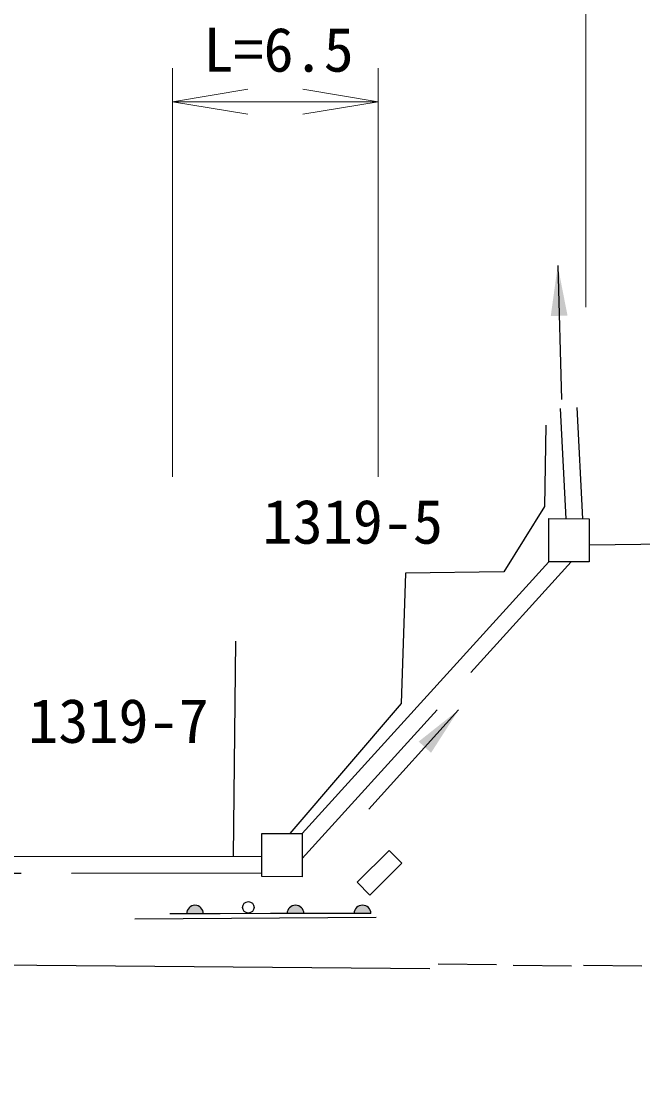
# Model space of a CAD drawing. Units: millimetres, scale not verified. Extents: x -55602354 to 84056675, y -218924267 to 380000.
# Drawn here: x 242270 to 260830, y 276770 to 308374 of the extents above; entities that cross this region are included whole.
import ezdxf
from ezdxf.enums import TextEntityAlignment as Align

# ---------------------------------------------------------------- set-up
doc = ezdxf.new("R2010")
doc.units = ezdxf.units.MM
doc.header["$LTSCALE"] = 1000
doc.linetypes.add('DASHED', pattern=[7.5, 6, -1.5])
for name, color, linetype, lineweight in [('M-BGD', 7, 'Continuous', 25), ('M-BGD-EXST', 7, 'Continuous', 25), ('M-STR-HTXT', 7, 'Continuous', 13), ('M-STR-STRC', 7, 'Continuous', 25)]:
    doc.layers.add(name, color=color, linetype=linetype, lineweight=lineweight)
doc.layers.add('M-BMK-HTXT', color=7, linetype='Continuous')
doc.styles.add('ＭＳ ゴシック', font='')
doc.styles.get('ＭＳ ゴシック').set_extended_font_data('MS Gothic')

# ---------------------------------------------------------------- blocks, each defined once
blk = doc.blocks.new('open_arrow')
at = {"color": 0, "linetype": 'Continuous', "lineweight": -2}
blk.add_lwpolyline([(7.5, 1.25), (0, 0), (7.5, -1.25)], dxfattribs=at)
blk = doc.blocks.new('filled_arrow')
at = {"color": 0, "linetype": 'Continuous', "lineweight": -2}
blk.add_solid([(7.5, 1.25), (0, 0), (7.5, -1.25)], dxfattribs=at)

msp = doc.modelspace()

# ---------------------------------------------------------------- hatches: boundary and pattern name
at = {"layer": 'M-BGD'}
for points in [[(247210, 281704), (247710, 281705), (247710, 281709), (247710, 281714), (247710, 281718), (247710, 281722), (247709, 281727), (247709, 281731), (247709, 281735), (247708, 281740), (247707, 281744), (247707, 281748), (247706, 281752), (247705, 281757), (247704, 281761), (247703, 281765), (247702, 281769), (247701, 281774), (247699, 281778), (247698, 281782), (247697, 281786), (247695, 281790), (247694, 281794), (247692, 281798), (247690, 281802), (247689, 281806), (247687, 281810), (247685, 281814), (247683, 281818), (247681, 281822), (247679, 281826), (247677, 281830), (247675, 281834), (247672, 281837), (247670, 281841), (247668, 281845), (247665, 281848), (247663, 281852), (247660, 281855), (247657, 281859), (247655, 281862), (247652, 281865), (247649, 281869), (247646, 281872), (247643, 281875), (247640, 281878), (247637, 281882), (247634, 281885), (247631, 281888), (247628, 281891), (247624, 281893), (247621, 281896), (247618, 281899), (247614, 281902), (247611, 281904), (247607, 281907), (247604, 281909), (247600, 281912), (247596, 281914), (247593, 281917), (247589, 281919), (247585, 281921), (247581, 281923), (247578, 281925), (247574, 281927), (247570, 281929), (247566, 281931), (247562, 281933), (247558, 281935), (247554, 281936), (247550, 281938), (247546, 281940), (247542, 281941), (247537, 281942), (247533, 281944), (247529, 281945), (247525, 281946), (247521, 281947), (247516, 281948), (247512, 281949), (247508, 281950), (247504, 281951), (247499, 281952), (247495, 281952), (247491, 281953), (247486, 281953), (247482, 281954), (247478, 281954), (247473, 281954), (247469, 281954), (247465, 281955), (247460, 281955), (247456, 281955), (247451, 281954), (247447, 281954), (247443, 281954), (247438, 281954), (247434, 281953), (247430, 281953), (247425, 281952), (247421, 281951), (247417, 281951), (247413, 281950), (247408, 281949), (247404, 281948), (247400, 281947), (247396, 281946), (247391, 281945), (247387, 281944), (247383, 281942), (247379, 281941), (247375, 281939), (247371, 281938), (247367, 281936), (247363, 281935), (247359, 281933), (247355, 281931), (247351, 281929), (247347, 281927), (247343, 281925), (247339, 281923), (247335, 281921), (247331, 281919), (247328, 281916), (247324, 281914), (247320, 281912), (247317, 281909), (247313, 281907), (247310, 281904), (247306, 281901), (247303, 281899), (247300, 281896), (247296, 281893), (247293, 281890), (247290, 281887), (247287, 281884), (247284, 281881), (247280, 281878), (247277, 281875), (247275, 281872), (247272, 281868), (247269, 281865), (247266, 281862), (247263, 281858), (247261, 281855), (247258, 281851), (247256, 281848), (247253, 281844), (247251, 281841), (247248, 281837), (247246, 281833), (247244, 281829), (247242, 281826), (247240, 281822), (247238, 281818), (247236, 281814), (247234, 281810), (247232, 281806), (247230, 281802), (247229, 281798), (247227, 281794), (247225, 281790), (247224, 281786), (247223, 281782), (247221, 281777), (247220, 281773), (247219, 281769), (247218, 281765), (247217, 281761), (247216, 281756), (247215, 281752), (247214, 281748), (247213, 281743), (247213, 281739), (247212, 281735), (247212, 281730), (247211, 281726), (247211, 281722), (247211, 281717), (247211, 281713), (247210, 281709)], [(250210, 281707), (250710, 281707), (250710, 281712), (250710, 281716), (250710, 281721), (250710, 281725), (250709, 281729), (250709, 281734), (250709, 281738), (250708, 281742), (250707, 281747), (250707, 281751), (250706, 281755), (250705, 281759), (250704, 281764), (250703, 281768), (250702, 281772), (250701, 281776), (250699, 281781), (250698, 281785), (250697, 281789), (250695, 281793), (250694, 281797), (250692, 281801), (250690, 281805), (250689, 281809), (250687, 281813), (250685, 281817), (250683, 281821), (250681, 281825), (250679, 281829), (250677, 281832), (250675, 281836), (250672, 281840), (250670, 281844), (250668, 281847), (250665, 281851), (250663, 281854), (250660, 281858), (250657, 281861), (250655, 281865), (250652, 281868), (250649, 281871), (250646, 281875), (250643, 281878), (250640, 281881), (250637, 281884), (250634, 281887), (250631, 281890), (250628, 281893), (250624, 281896), (250621, 281899), (250618, 281902), (250614, 281904), (250611, 281907), (250607, 281910), (250604, 281912), (250600, 281915), (250596, 281917), (250593, 281919), (250589, 281922), (250585, 281924), (250581, 281926), (250578, 281928), (250574, 281930), (250570, 281932), (250566, 281934), (250562, 281936), (250558, 281937), (250554, 281939), (250550, 281941), (250546, 281942), (250542, 281944), (250537, 281945), (250533, 281946), (250529, 281948), (250525, 281949), (250521, 281950), (250516, 281951), (250512, 281952), (250508, 281953), (250504, 281953), (250499, 281954), (250495, 281955), (250491, 281955), (250486, 281956), (250482, 281956), (250478, 281957), (250473, 281957), (250469, 281957), (250465, 281957), (250460, 281957), (250456, 281957), (250451, 281957), (250447, 281957), (250443, 281957), (250438, 281956), (250434, 281956), (250430, 281955), (250425, 281955), (250421, 281954), (250417, 281953), (250413, 281953), (250408, 281952), (250404, 281951), (250400, 281950), (250396, 281949), (250391, 281947), (250387, 281946), (250383, 281945), (250379, 281944), (250375, 281942), (250371, 281941), (250367, 281939), (250363, 281937), (250359, 281936), (250355, 281934), (250351, 281932), (250347, 281930), (250343, 281928), (250339, 281926), (250335, 281924), (250331, 281921), (250328, 281919), (250324, 281917), (250320, 281914), (250317, 281912), (250313, 281909), (250310, 281907), (250306, 281904), (250303, 281901), (250300, 281899), (250296, 281896), (250293, 281893), (250290, 281890), (250287, 281887), (250284, 281884), (250280, 281881), (250277, 281878), (250275, 281874), (250272, 281871), (250269, 281868), (250266, 281864), (250263, 281861), (250261, 281858), (250258, 281854), (250256, 281850), (250253, 281847), (250251, 281843), (250248, 281840), (250246, 281836), (250244, 281832), (250242, 281828), (250240, 281824), (250238, 281821), (250236, 281817), (250234, 281813), (250232, 281809), (250230, 281805), (250229, 281801), (250227, 281797), (250225, 281793), (250224, 281788), (250223, 281784), (250221, 281780), (250220, 281776), (250219, 281772), (250218, 281767), (250217, 281763), (250216, 281759), (250215, 281755), (250214, 281750), (250213, 281746), (250213, 281742), (250212, 281737), (250212, 281733), (250211, 281729), (250211, 281724), (250211, 281720), (250211, 281716), (250210, 281711)], [(252210, 281709), (252710, 281709), (252710, 281714), (252710, 281718), (252710, 281722), (252710, 281727), (252709, 281731), (252709, 281735), (252709, 281740), (252708, 281744), (252707, 281748), (252707, 281753), (252706, 281757), (252705, 281761), (252704, 281765), (252703, 281770), (252702, 281774), (252701, 281778), (252699, 281782), (252698, 281786), (252697, 281791), (252695, 281795), (252694, 281799), (252692, 281803), (252690, 281807), (252689, 281811), (252687, 281815), (252685, 281819), (252683, 281823), (252681, 281827), (252679, 281830), (252677, 281834), (252675, 281838), (252672, 281842), (252670, 281845), (252668, 281849), (252665, 281853), (252663, 281856), (252660, 281860), (252657, 281863), (252655, 281867), (252652, 281870), (252649, 281873), (252646, 281876), (252643, 281880), (252640, 281883), (252637, 281886), (252634, 281889), (252631, 281892), (252628, 281895), (252624, 281898), (252621, 281901), (252618, 281903), (252614, 281906), (252611, 281909), (252607, 281911), (252604, 281914), (252600, 281916), (252596, 281919), (252593, 281921), (252589, 281923), (252585, 281926), (252581, 281928), (252578, 281930), (252574, 281932), (252570, 281934), (252566, 281936), (252562, 281937), (252558, 281939), (252554, 281941), (252550, 281942), (252546, 281944), (252542, 281945), (252537, 281947), (252533, 281948), (252529, 281949), (252525, 281951), (252521, 281952), (252516, 281953), (252512, 281954), (252508, 281954), (252504, 281955), (252499, 281956), (252495, 281957), (252491, 281957), (252486, 281958), (252482, 281958), (252478, 281958), (252473, 281959), (252469, 281959), (252465, 281959), (252460, 281959), (252456, 281959), (252451, 281959), (252447, 281959), (252443, 281958), (252438, 281958), (252434, 281958), (252430, 281957), (252425, 281957), (252421, 281956), (252417, 281955), (252413, 281954), (252408, 281953), (252404, 281953), (252400, 281952), (252396, 281950), (252391, 281949), (252387, 281948), (252383, 281947), (252379, 281945), (252375, 281944), (252371, 281942), (252367, 281941), (252363, 281939), (252359, 281937), (252355, 281935), (252351, 281934), (252347, 281932), (252343, 281930), (252339, 281928), (252335, 281925), (252331, 281923), (252328, 281921), (252324, 281919), (252320, 281916), (252317, 281914), (252313, 281911), (252310, 281909), (252306, 281906), (252303, 281903), (252300, 281900), (252296, 281898), (252293, 281895), (252290, 281892), (252287, 281889), (252284, 281886), (252280, 281883), (252277, 281879), (252275, 281876), (252272, 281873), (252269, 281870), (252266, 281866), (252263, 281863), (252261, 281859), (252258, 281856), (252256, 281852), (252253, 281849), (252251, 281845), (252248, 281841), (252246, 281838), (252244, 281834), (252242, 281830), (252240, 281826), (252238, 281822), (252236, 281818), (252234, 281814), (252232, 281810), (252230, 281806), (252229, 281802), (252227, 281798), (252225, 281794), (252224, 281790), (252223, 281786), (252221, 281782), (252220, 281778), (252219, 281773), (252218, 281769), (252217, 281765), (252216, 281761), (252215, 281756), (252214, 281752), (252213, 281748), (252213, 281744), (252212, 281739), (252212, 281735), (252211, 281731), (252211, 281726), (252211, 281722), (252211, 281718), (252210, 281713)]]:
    msp.add_hatch(color=256, dxfattribs=at).paths.add_polyline_path(points)
at = {"layer": 'M-STR-STRC'}
msp.add_hatch(color=256, dxfattribs=at).paths.add_polyline_path([(-55594916, -215317041, 1), (-55594610, -215317070, 1), (-55594305, -215317098, 1), (-55580797, -215307366, 0.41421), (-55580889, -215307431, 0.41421), (-55580745, -215307064, 0.41421), (-55580837, -215307129, 0.41421), (-55580692, -215306761, 0.41421), (-55580785, -215306827, 0.41421), (-55566345, -215305448, 1), (-55566384, -215305752, 1), (-55566423, -215306056, 1), (-55597548, -215332337, 0.41421), (-55597635, -215332409, 0.41421), (-55597517, -215332032, 0.41421), (-55597604, -215332103, 0.41421), (-55597486, -215331727, 0.41421), (-55597573, -215331798, 0.41421), (-55585677, -215342470, 0.41421), (-55585743, -215342562, 0.41421), (-55585726, -215342167, 0.41421), (-55585792, -215342259, 0.41421), (-55585774, -215341865, 0.41421), (-55585841, -215341956, 0.41421), (-55571762, -215344566, 1), (-55571732, -215344261, 1), (-55571703, -215343956, 1), (-55559075, -215335789, 1), (-55559380, -215335758, 1), (-55559685, -215335727, 1), (-55555688, -215322973, 1), (-55555727, -215323277, 1), (-55555767, -215323581, 1), (-55393271, -215354691, 1), (-55393233, -215354387, 1), (-55393196, -215354083, 1), (-55410449, -215351682, 1), (-55410411, -215351378, 1), (-55410374, -215351073, 1), (-55407336, -215338454, 1), (-55407557, -215338427, 1), (-55407777, -215338399, 1), (-55271677, -215370690, 1), (-55271982, -215370659, 1), (-55272287, -215370628, 1), (-55266346, -215358322, 1), (-55266377, -215358627, 1), (-55266407, -215358932, 1), (-55289179, -215367259, 1), (-55289140, -215366955, 1), (-55289100, -215366651, 1), (571140, 349427, -0.39598), (571140, 349427), (571140, 348155), (571851, 348154), (573112, 350484, 0.38568), (573112, 350484)])

# ---------------------------------------------------------------- linework, layer by layer
at = {"layer": 'M-BGD', "linetype": 'DASHED'}
for p, q in [((258359, 296802), (258528, 293507)), ((258858, 296827), (259028, 293504)), ((250658, 283350), (258693, 292217)), ((228773, 282895), (249453, 282924))]:
    msp.add_line(p, q, dxfattribs=at)
at = {"layer": 'M-BGD'}
for p, q in [((257935, 296303), (257899, 293874)), ((257899, 293874), (256684, 291916)), ((258022, 292221), (258029, 293510)), ((258029, 293510), (259232, 293503)), ((259232, 293503), (259225, 292214)), ((259228, 292725), (264391, 292787)), ((250662, 284099), (258022, 292221)), ((259225, 292214), (258022, 292221)), ((253747, 291879), (253620, 287981)), ((256684, 291916), (253747, 291879)), ((248671, 289849), (248598, 283423)), ((253620, 287981), (250289, 284101)), ((249452, 282816), (249459, 284105)), ((249459, 284105), (250662, 284099)), ((250662, 284099), (250655, 282810)), ((253254, 283597), (252299, 282643)), ((253254, 283597), (253639, 283213)), ((228775, 283395), (249455, 283424)), ((253639, 283213), (252684, 282258)), ((250655, 282810), (249452, 282816)), ((252299, 282643), (252684, 282258)), ((245666, 281549), (252869, 281600)), ((248210, 281705), (246710, 281704)), ((249710, 281707), (248210, 281705)), ((251210, 281708), (249710, 281707)), ((252710, 281709), (251210, 281708))]:
    msp.add_line(p, q, dxfattribs=at)
msp.add_circle((249053, 281895), 170, dxfattribs=at)
for centre in [(247460, 281705), (250460, 281707), (252460, 281709)]:
    msp.add_arc(centre, 250, 0.0508, 180.0508, dxfattribs=at)
at = {"layer": 'M-BGD-EXST'}
for p, q in [((258290, 301069), (258403, 297071)), ((255329, 287793), (252646, 284826))]:
    msp.add_line(p, q, dxfattribs=at)
at = {"layer": 'M-STR-HTXT'}
for p, q in [((259125, 299828), (259125, 313026)), ((246790, 294758), (246790, 306968)), ((252927, 294758), (252927, 306968)), ((246790, 305968), (252927, 305968))]:
    msp.add_line(p, q, dxfattribs=at)
at = {"layer": 'M-STR-STRC'}
for p, q in [((234010, 280242), (254473, 280071)), ((254720, 280206), (256460, 280187)), ((256957, 280168), (258697, 280149)), ((259060, 280168), (260800, 280149))]:
    msp.add_line(p, q, dxfattribs=at)

# ---------------------------------------------------------------- block references
at = {"layer": 'M-BGD-EXST', "xscale": 200, "yscale": 200}
for p, rotation in [((258290, 301069), 271.6), ((255329, 287793), 227.9)]:
    msp.add_blockref('filled_arrow', p, dxfattribs=dict(at, rotation=rotation))
at = {"layer": 'M-STR-HTXT', "xscale": 300, "yscale": 300}
msp.add_blockref('open_arrow', (246790, 305968), dxfattribs=at)
at = {"layer": 'M-STR-HTXT', "xscale": 300, "yscale": 300, "rotation": 180}
msp.add_blockref('open_arrow', (252927, 305968), dxfattribs=at)

# ---------------------------------------------------------------- texts
at = {"layer": 'M-BMK-HTXT', "style": 'ＭＳ ゴシック'}
for s, p in [('1319-5', (249477, 292364)), ('1319-7', (242481, 286413))]:
    msp.add_text(s, height=1320, dxfattribs=at).set_placement(p, align=Align.BOTTOM_LEFT)
at = {"layer": 'M-STR-HTXT', "style": 'ＭＳ ゴシック'}
msp.add_text('L=6.5', height=1320, dxfattribs=at).set_placement((249956, 306468), align=Align.BOTTOM_CENTER)

doc.saveas('drawing.dxf')
